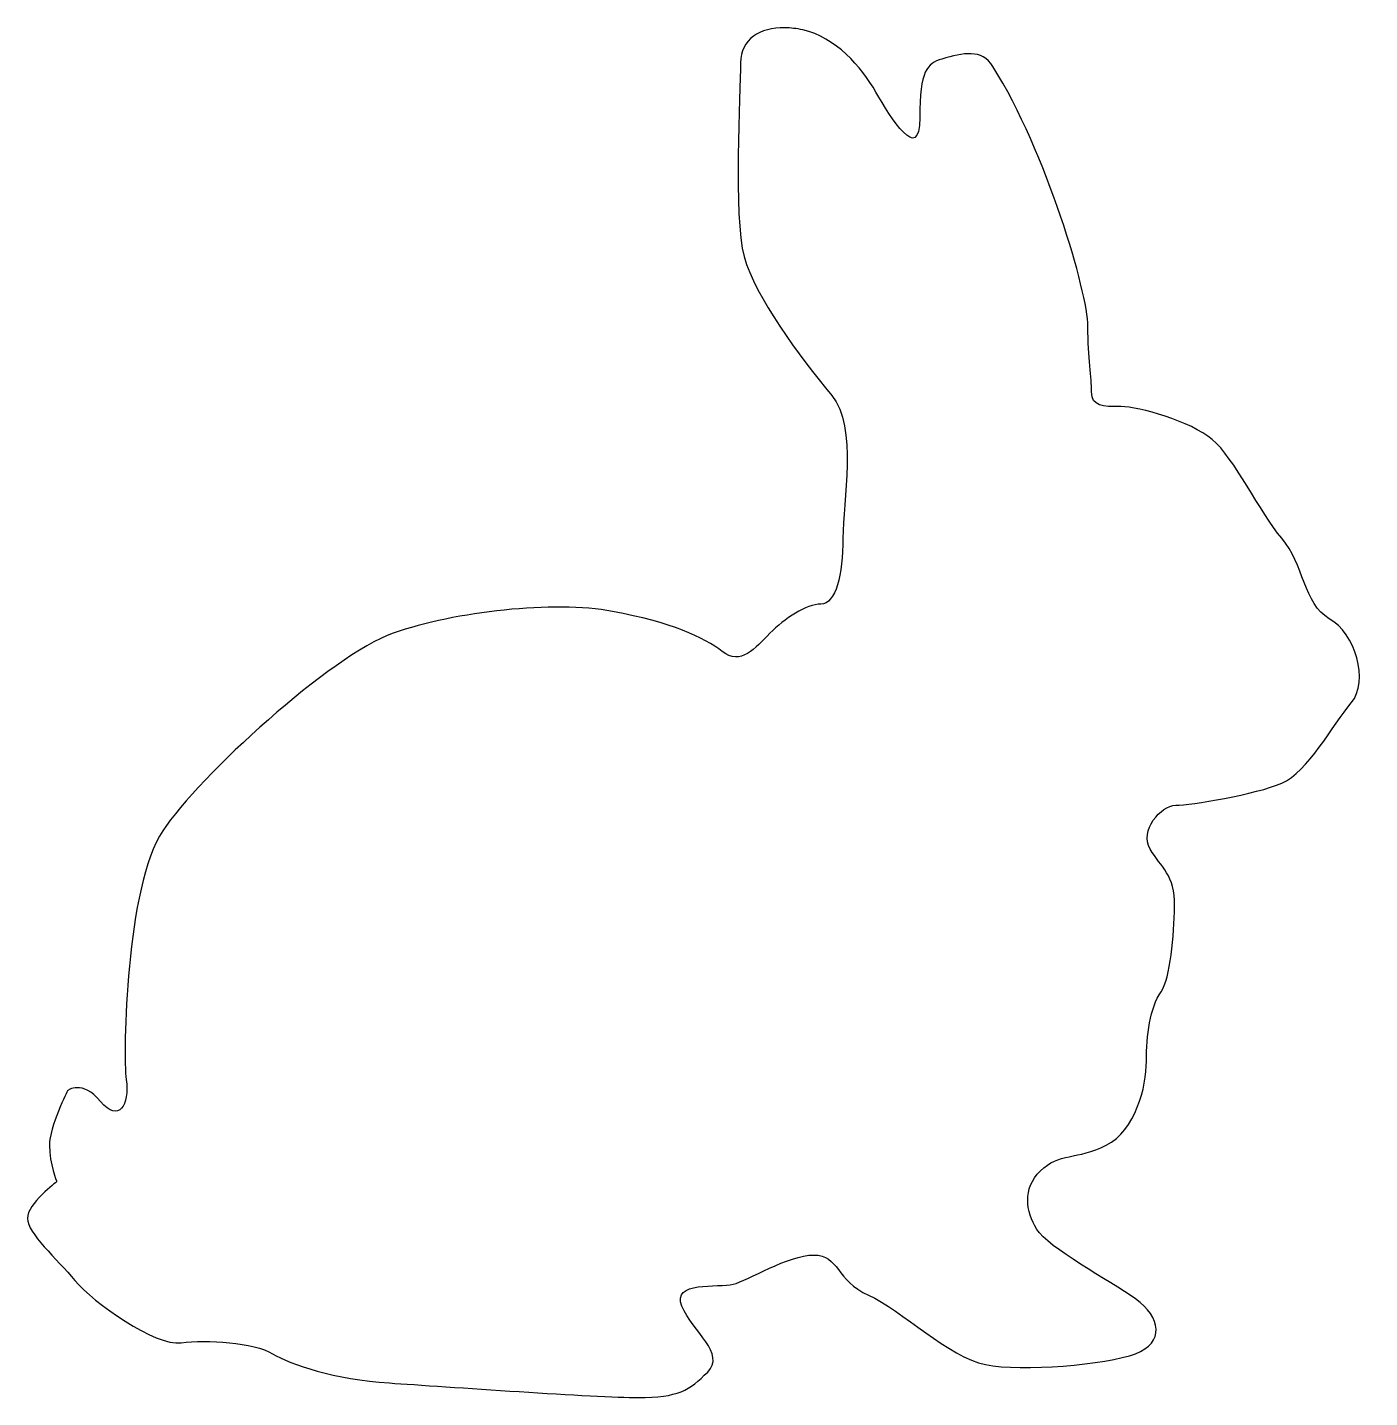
# Model space of a CAD drawing. Extents: x 0 to 6.86, y 0 to 7.
import ezdxf

# ---------------------------------------------------------------- set-up
doc = ezdxf.new("R2010")
doc.units = 0
doc.layers.get('0').update_dxf_attribs({"linetype": 'CONTINUOUS'})

msp = doc.modelspace()

# ---------------------------------------------------------------- linework, layer by layer
at = {"color": 7}
msp.add_lwpolyline([(3.870457, 7.000377)], close=True, dxfattribs=at)
for points in [[(3.870457, 7.00037), (3.743232, 7.002222), (3.644527, 6.942696), (3.644527, 6.821225)], [(3.961741, 6.98953), (3.930206, 6.996541), (3.899815, 6.999928), (3.870457, 7.000377)], [(4.336008, 6.671746), (4.261255, 6.802562), (4.129932, 6.952155), (3.961741, 6.98953)], [(4.933918, 6.802398), (4.876654, 6.89369), (4.783765, 6.872618), (4.672047, 6.840053)], [(3.644527, 6.821225), (3.644527, 6.671723), (3.606721, 6.036355), (3.662783, 5.830789)], [(4.672047, 6.840053), (4.598072, 6.81849), (4.560223, 6.783467), (4.560223, 6.540526)], [(5.419437, 5.475351), (5.419437, 5.643541), (5.208416, 6.364787), (4.933918, 6.802398)], [(4.560223, 6.540526), (4.560223, 6.297583), (4.410758, 6.541056), (4.336008, 6.671746)], [(3.662783, 5.830789), (3.718848, 5.625221), (3.94321, 5.324493), (4.111218, 5.120484)], [(5.438275, 5.139312), (5.438275, 5.214062), (5.419437, 5.307161), (5.419437, 5.475351)], [(4.111218, 5.120484), (4.242033, 4.961636), (4.167701, 4.5788), (4.167701, 4.391919)], [(5.587754, 5.064572), (5.494314, 5.064572), (5.438275, 5.064559), (5.438275, 5.139312)], [(6.055016, 4.896265), (5.942888, 4.989706), (5.681194, 5.064572), (5.587754, 5.064572)], [(6.409883, 4.391919), (6.297755, 4.522734), (6.167141, 4.802825), (6.055016, 4.896265)], [(4.167701, 4.391919), (4.167701, 4.205041), (4.130059, 4.055308), (4.055306, 4.055308)], [(6.652927, 3.980569), (6.522111, 4.055322), (6.522008, 4.261107), (6.409883, 4.391919)], [(2.990133, 4.017653), (2.691125, 4.073718), (2.186739, 4.017918), (1.869046, 3.905829)], [(3.55096, 3.812265), (3.457522, 3.887015), (3.289139, 3.96159), (2.990133, 4.017653)], [(4.055306, 4.055308), (3.980556, 4.055308), (3.868756, 3.980582), (3.794006, 3.905829)], [(6.765322, 3.550962), (6.858759, 3.66309), (6.783737, 3.905819), (6.652927, 3.980569)], [(1.869046, 3.905829), (1.551353, 3.793704), (0.878356, 3.176886), (0.691478, 2.896568)], [(3.794006, 3.905829), (3.719256, 3.831079), (3.6444, 3.737512), (3.55096, 3.812265)], [(6.409883, 3.139612), (6.540698, 3.195675), (6.671882, 3.438835), (6.765322, 3.550962)], [(5.867882, 3.02722), (5.942634, 3.02722), (6.279068, 3.083549), (6.409883, 3.139612)], [(5.737233, 2.803001), (5.68117, 2.896441), (5.793131, 3.02722), (5.867882, 3.02722)], [(0.691478, 2.896568), (0.5046, 2.61625), (0.486227, 1.756817), (0.504915, 1.626005)], [(5.862061, 2.511462), (5.864892, 2.671106), (5.793296, 2.709564), (5.737233, 2.803001)], [(5.793145, 2.074439), (5.840865, 2.143048), (5.859402, 2.361962), (5.862061, 2.511462)], [(5.718405, 1.719569), (5.718405, 1.850385), (5.736185, 1.992561), (5.793145, 2.074439)], [(5.513014, 1.289394), (5.662517, 1.364144), (5.718405, 1.588757), (5.718405, 1.719569)], [(0.373695, 1.51361), (0.280257, 1.625738), (0.20596, 1.569522), (0.20596, 1.569522)], [(0.504915, 1.626005), (0.523595, 1.49519), (0.467135, 1.401482), (0.373695, 1.51361)], [(0.20596, 1.569522), (0.20596, 1.569522), (0.112392, 1.382832), (0.112392, 1.289394)], [(0.112392, 1.289394), (0.112392, 1.195954), (0.149476, 1.102831), (0.149476, 1.102831)], [(5.176975, 1.158743), (5.270413, 1.252183), (5.363512, 1.214641), (5.513014, 1.289394)], [(5.158137, 0.859785), (5.102072, 0.953225), (5.083524, 1.065302), (5.176975, 1.158743)], [(0.149476, 1.102831), (0.149476, 1.102831), (0, 0.990449), (0, 0.915696)], [(0, 0.915696), (0, 0.840946), (0.149606, 0.710041), (0.243044, 0.597913)], [(5.662483, 0.504346), (5.531668, 0.597786), (5.214199, 0.766347), (5.158137, 0.859785)], [(3.606871, 0.579086), (3.681624, 0.597765), (3.887407, 0.728565), (4.018222, 0.728565)], [(4.018222, 0.728565), (4.149037, 0.728565), (4.130162, 0.597927), (4.298352, 0.523174)], [(0.243044, 0.597913), (0.336484, 0.485788), (0.65423, 0.261443), (0.785045, 0.28013)], [(3.345, 0.467262), (3.288938, 0.598077), (3.532121, 0.560398), (3.606871, 0.579086)], [(4.298352, 0.523174), (4.466542, 0.448424), (4.709385, 0.205682), (4.896263, 0.168307)], [(5.662483, 0.224219), (5.811986, 0.280281), (5.793296, 0.410909), (5.662483, 0.504346)], [(3.476223, 0.130651), (3.56966, 0.224092), (3.401065, 0.336447), (3.345, 0.467262)], [(0.785045, 0.28013), (0.915861, 0.29881), (1.158867, 0.280286), (1.252307, 0.224219)], [(1.252307, 0.224219), (1.345748, 0.168156), (1.5699, 0.093427), (1.850218, 0.074739)], [(4.896263, 0.168307), (5.083143, 0.130932), (5.512977, 0.168151), (5.662483, 0.224219)], [(1.850218, 0.074739), (2.130536, 0.05606), (2.915216, 0), (3.120784, 0)], [(3.120784, 0), (3.32635, 0), (3.382783, 0.037214), (3.476223, 0.130651)]]:
    msp.add_open_spline(points, degree=3, dxfattribs=at)

doc.saveas('drawing.dxf')
